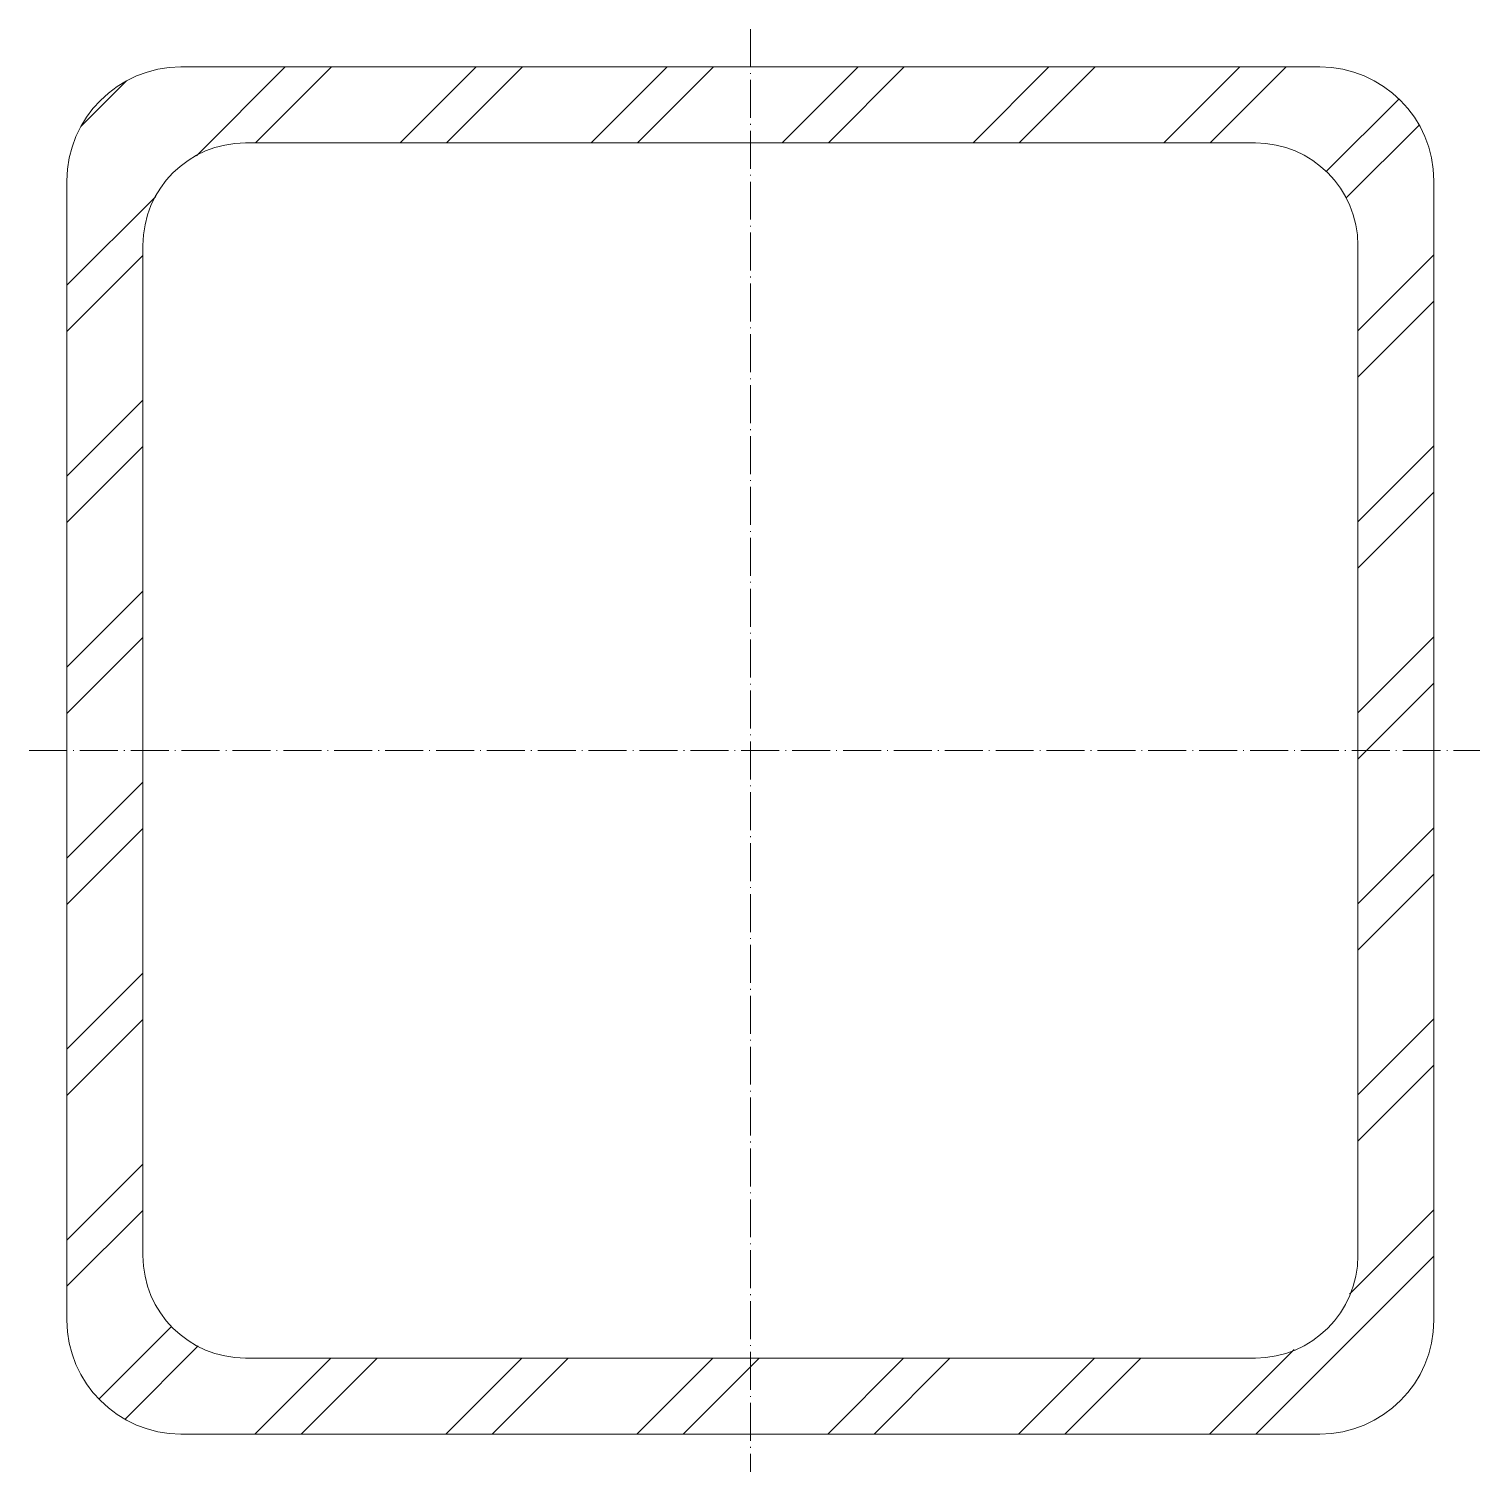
# Model space of a CAD drawing. Header units: metres. Extents: x -95 to 96, y -95 to 95.
import ezdxf

# ---------------------------------------------------------------- set-up
doc = ezdxf.new("R2010")
doc.units = ezdxf.units.M
doc.linetypes.add('MV_hartlijn_staal', pattern=[6.6, 5, -0.8, 0, -0.8])
doc.layers.add('A-DETL-GENF', color=92, linetype='Continuous', lineweight=18)

# ---------------------------------------------------------------- blocks, each defined once
blk = doc.blocks.new('28 Staalprofielen- koker SHS-2d - K180_10-3532340-00_0 Basismaterialen')
at = {"layer": 'A-DETL-GENF', "lineweight": 13}
h = blk.add_hatch(dxfattribs=at)
h.set_pattern_fill('FP_415', color=256, style=0, pattern_type=2)
h.set_pattern_definition([(45, (3380.222, 5945.38), (-12.57236, 12.57236), []), (45, (3380.222, 5964.43), (-12.57236, 12.57236), [])])
h.paths.add_polyline_path([(-75, -90), (75, -90), (78.88, -89.49), (82.5, -87.99), (85.61, -85.61), (87.99, -82.5), (89.49, -78.88), (90, -75), (90, 75), (89.49, 78.88), (87.99, 82.5), (85.61, 85.61), (82.5, 87.99), (78.88, 89.49), (75, 90), (-75, 90), (-78.88, 89.49), (-82.5, 87.99), (-85.61, 85.61), (-87.99, 82.5), (-89.49, 78.88), (-90, 75), (-90, -75), (-89.49, -78.88), (-87.99, -82.5), (-85.61, -85.61), (-82.5, -87.99), (-78.88, -89.49)])
h.paths.add_polyline_path([(-66.5, -80), (-69.99, -79.54), (-73.25, -78.19), (-76.05, -76.05), (-78.19, -73.25), (-79.54, -69.99), (-80, -66.5), (-80, 66.5), (-79.54, 69.99), (-78.19, 73.25), (-76.05, 76.05), (-73.25, 78.19), (-69.99, 79.54), (-66.5, 80), (66.5, 80), (69.99, 79.54), (73.25, 78.19), (76.05, 76.05), (78.19, 73.25), (79.54, 69.99), (80, 66.5), (80, -66.5), (79.54, -69.99), (78.19, -73.25), (76.05, -76.05), (73.25, -78.19), (69.99, -79.54), (66.5, -80), (-32.61, -80)])
at = {"layer": 'A-DETL-GENF', "linetype": 'MV_hartlijn_staal', "lineweight": 13}
for p, q in [((0, 95), (0, -95)), ((-95, 0), (96.08, 0))]:
    blk.add_line(p, q, dxfattribs=at)
at = {"layer": 'A-DETL-GENF'}
for p, q in [((75, 90), (-75, 90)), ((-75, 90), (75, 90)), ((-66.5, 80), (66.5, 80)), ((-66.5, 80), (66.5, 80)), ((-90, 75), (-90, -75)), ((-90, -75), (-90, 75)), ((90, -75), (90, 75)), ((90, 75), (90, -75)), ((-80, -66.5), (-80, 66.5)), ((-80, -66.5), (-80, 66.5)), ((80, 66.5), (80, -66.5)), ((80, 66.5), (80, -66.5)), ((66.5, -80), (-66.5, -80)), ((66.5, -80), (-66.5, -80)), ((-75, -90), (75, -90)), ((75, -90), (-75, -90))]:
    blk.add_line(p, q, dxfattribs=at)
for centre, radius, start, end in [((-75, 75), 15, 90, 180), ((-75, 75), 15, 90, 180), ((75, 75), 15, 360, 90), ((75, 75), 15, 360, 90), ((-66.5, 66.5), 13.5, 90, 180), ((-66.5, 66.5), 13.5, 90, 180), ((66.5, 66.5), 13.5, 0, 90), ((66.5, 66.5), 13.5, 360, 90), ((-66.5, -66.5), 13.5, 180, 270), ((-66.5, -66.5), 13.5, 180, 270), ((66.5, -66.5), 13.5, 270, 0), ((66.5, -66.5), 13.5, 270, 360), ((-75, -75), 15, 180, 270), ((-75, -75), 15, 180, 270), ((75, -75), 15, 270, 0), ((75, -75), 15, 270, 0)]:
    blk.add_arc(centre, radius, start, end, dxfattribs=at)

msp = doc.modelspace()

# ---------------------------------------------------------------- block references
msp.add_blockref('28 Staalprofielen- koker SHS-2d - K180_10-3532340-00_0 Basismaterialen', (0, 0))

doc.saveas('drawing.dxf')
